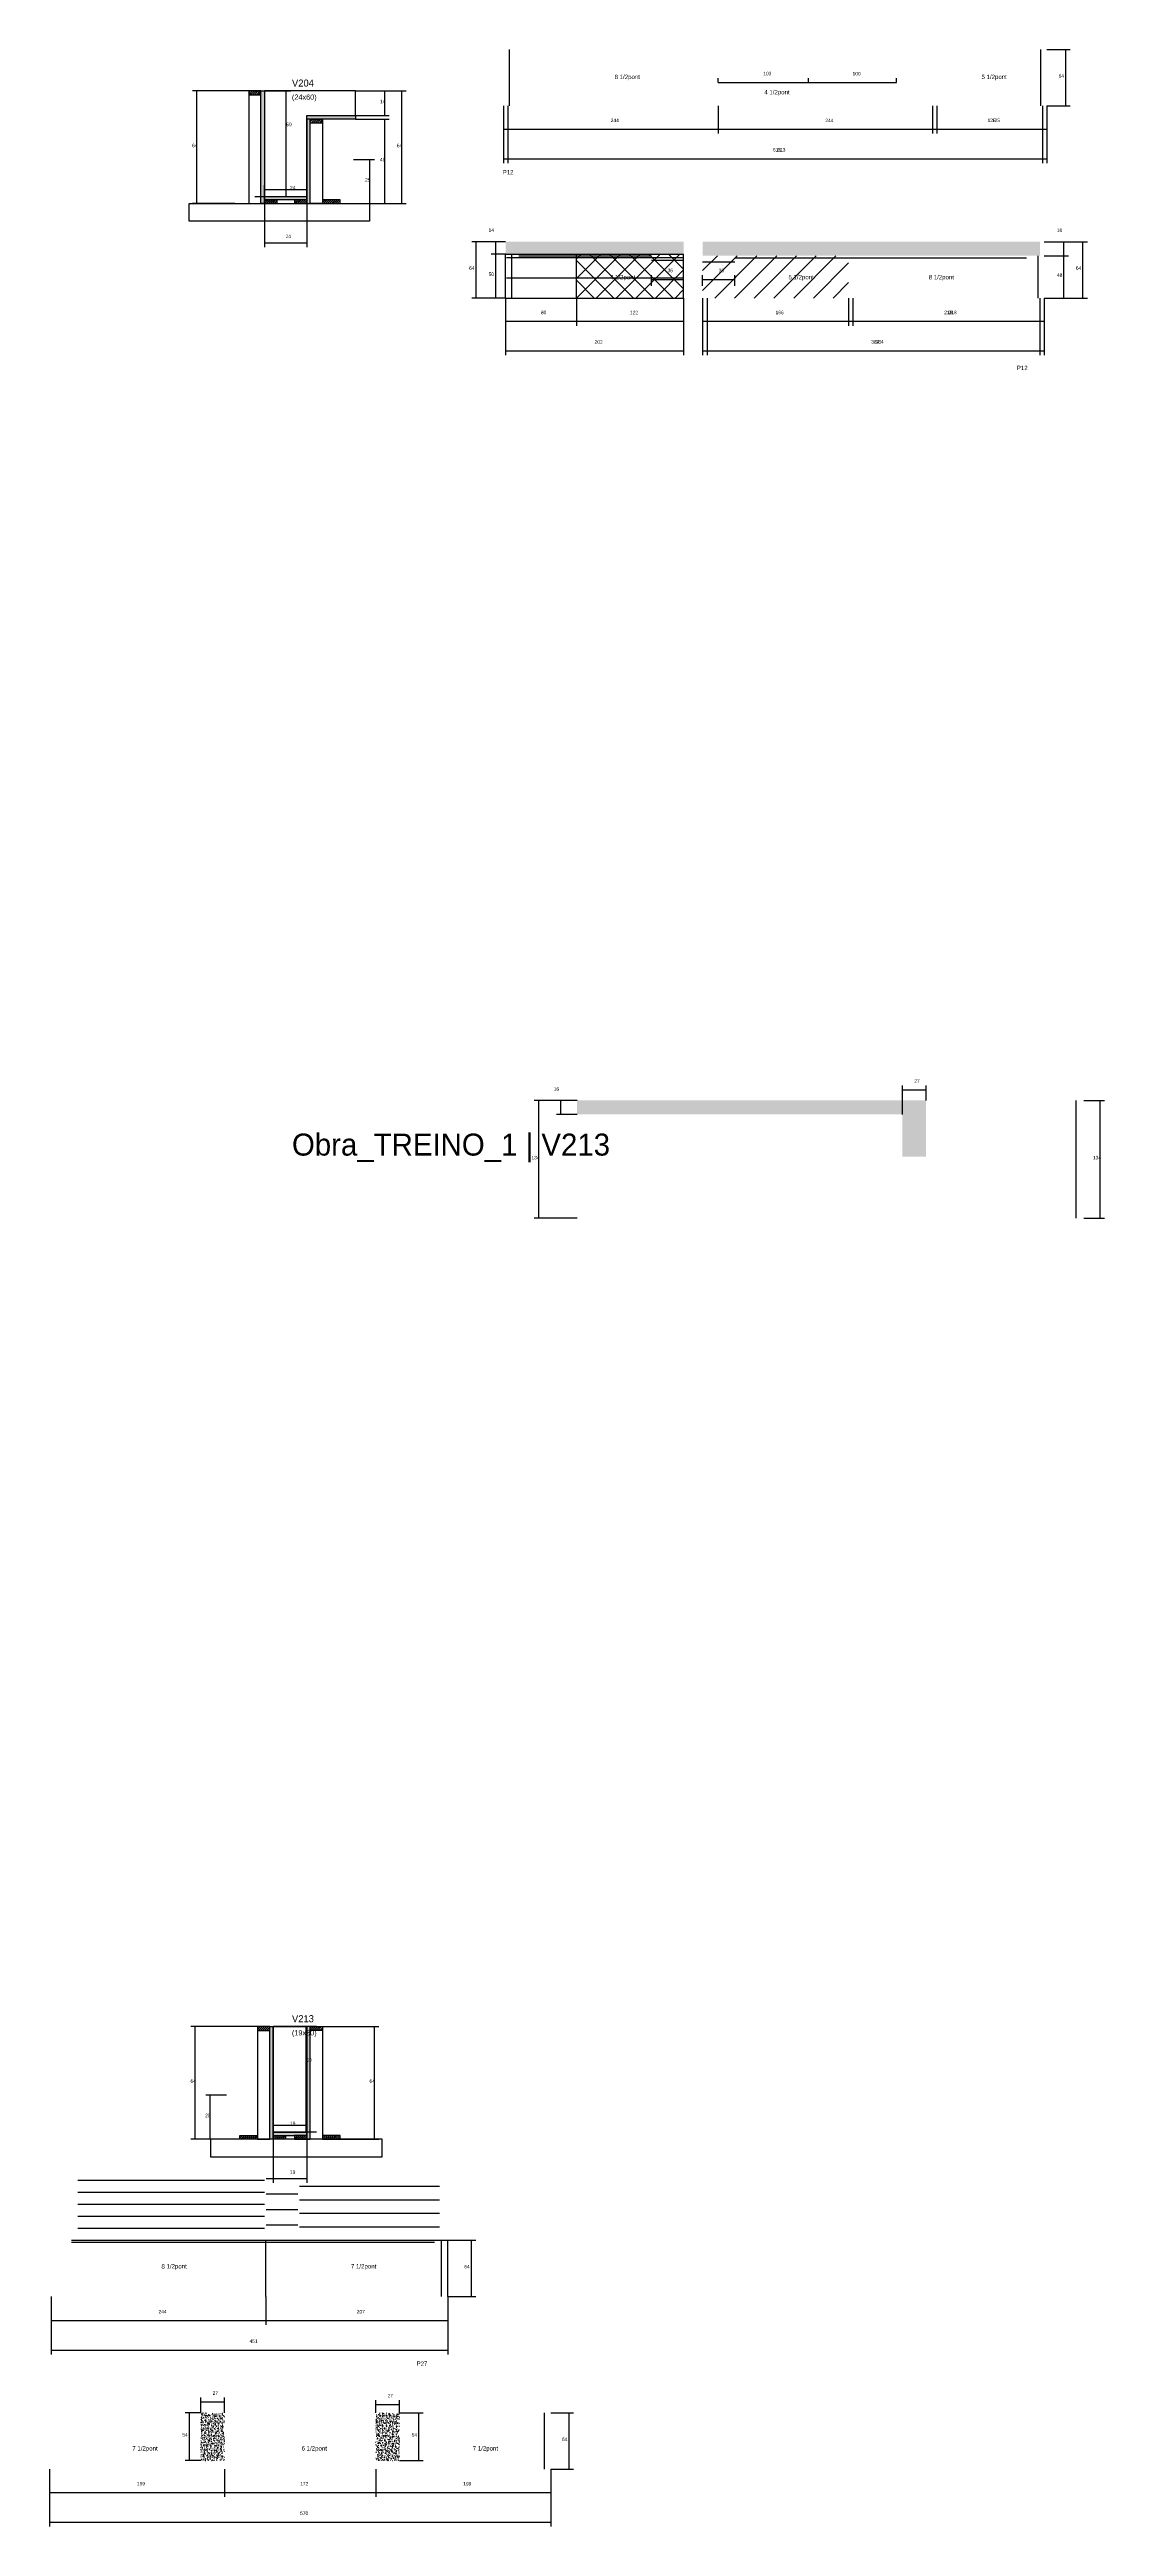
# Model space of a CAD drawing. Header units: metres. Extents: x -2848 to 22762, y -45195 to 1016.
# Drawn here: x 12524 to 13724, y -13768 to -10953 of the extents above; entities that cross this region are included whole.
import ezdxf

# ---------------------------------------------------------------- set-up
doc = ezdxf.new("R2010")
doc.units = ezdxf.units.M
for name, color, linetype in [('CONCRETO', 251, 'Continuous'), ('COTA', 4, 'Continuous'), ('Cota Seção (2x)', 4, 'Continuous'), ('Hachura', 253, 'Continuous'), ('LABEL_ID', 3, 'Continuous'), ('Madeira', 126, 'Continuous'), ('NOMENCLATURA', 7, 'Continuous'), ('Painéis', 200, 'Continuous'), ('REAPROVEITAMENTO', 251, 'Continuous'), ('SARR_2.2x7', 40, 'Continuous'), ('Texto Seção', 7, 'Continuous')]:
    doc.layers.add(name, color=color, linetype=linetype)

msp = doc.modelspace()

# ---------------------------------------------------------------- hatches: boundary and pattern name
at = {"layer": 'COTA'}
h = msp.add_hatch(dxfattribs=at)
h.set_pattern_fill('AR-CONC', scale=0.03)
h.paths.add_polyline_path([(13042.9, -11185.3), (13042.9, -11171.3), (13042.9, -11171.3), (13245.4, -11171.3), (13245.4, -11171.3), (13245.4, -11185.3), (13245.4, -11185.3), (13042.9, -11185.3)])
h = msp.add_hatch(dxfattribs=at)
h.set_pattern_fill('AR-CONC', scale=0.03)
h.paths.add_polyline_path([(13267, -11171.3), (13650.5, -11171.3), (13650.5, -11171.3), (13650.5, -11187.3), (13650.5, -11187.3), (13267, -11187.3), (13267, -11187.3), (13267, -11171.3)])
h = msp.add_hatch(dxfattribs=at)
h.set_pattern_fill('AR-CONC', scale=0.03)
h.paths.add_polyline_path([(13521.2, -12211.3), (13521.2, -12147.3), (13521.2, -12147.3), (13124.2, -12147.3), (13124.2, -12147.3), (13124.2, -12163.3), (13124.2, -12163.3), (13494.2, -12163.3), (13494.2, -12163.3), (13494.2, -12211.3), (13494.2, -12211.3), (13521.2, -12211.3)])
h = msp.add_hatch(dxfattribs=at)
h.set_pattern_fill('AR-CONC', scale=0.03)
h.paths.add_polyline_path([(12723.3, -13639), (12696.3, -13639), (12696.3, -13693), (12723.3, -13693)])
h = msp.add_hatch(dxfattribs=at)
h.set_pattern_fill('AR-CONC', scale=0.03)
h.paths.add_polyline_path([(12922.3, -13641.2), (12922.3, -13639), (12895.3, -13639), (12895.3, -13693), (12922.3, -13693)])
at = {"layer": 'Hachura'}
h = msp.add_hatch(dxfattribs=at)
h.set_pattern_fill('ANSI31', scale=0.5)
h.paths.add_polyline_path([(12764.8, -11004.4), (12764.8, -11000), (12764.8, -11000), (12750.8, -11000), (12750.8, -11000), (12750.8, -11004.4), (12750.8, -11004.4), (12764.8, -11004.4)])
h = msp.add_hatch(color=8, dxfattribs=at)
h.dxf.hatch_style = 1
h.paths.add_polyline_path([(12764.8, -11000), (12768.8, -11000), (12768.8, -11000), (12768.8, -11128), (12768.8, -11128), (12764.8, -11128), (12764.8, -11128), (12764.8, -11000)])
h = msp.add_hatch(color=8, dxfattribs=at)
h.dxf.hatch_style = 1
h.paths.add_polyline_path([(12820.8, -11028), (12816.8, -11028), (12816.8, -11028), (12816.8, -11128), (12816.8, -11128), (12820.8, -11128), (12820.8, -11128), (12820.8, -11028)])
h = msp.add_hatch(color=8, dxfattribs=at)
h.dxf.hatch_style = 1
h.paths.add_polyline_path([(12816.8, -11032), (12816.8, -11028), (12816.8, -11028), (12872.4, -11028), (12872.4, -11028), (12872.4, -11032), (12872.4, -11032), (12816.8, -11032)])
h = msp.add_hatch(dxfattribs=at)
h.set_pattern_fill('ANSI31', scale=0.5)
h.paths.add_polyline_path([(12820.8, -11036.4), (12820.8, -11032), (12820.8, -11032), (12834.8, -11032), (12834.8, -11032), (12834.8, -11036.4), (12834.8, -11036.4), (12820.8, -11036.4)])
h = msp.add_hatch(color=8, dxfattribs=at)
h.dxf.hatch_style = 1
h.paths.add_polyline_path([(12768.8, -11123.6), (12768.8, -11120), (12768.8, -11120), (12816.8, -11120), (12816.8, -11120), (12816.8, -11123.6), (12816.8, -11123.6), (12768.8, -11123.6)])
h = msp.add_hatch(dxfattribs=at)
h.set_pattern_fill('ANSI31', scale=0.5)
h.paths.add_polyline_path([(12768.8, -11128), (12768.8, -11123.6), (12768.8, -11123.6), (12782.8, -11123.6), (12782.8, -11123.6), (12782.8, -11128), (12782.8, -11128), (12768.8, -11128)])
h = msp.add_hatch(dxfattribs=at)
h.set_pattern_fill('ANSI31', scale=0.5)
h.paths.add_polyline_path([(12816.8, -11128), (12816.8, -11123.6), (12816.8, -11123.6), (12802.8, -11123.6), (12802.8, -11123.6), (12802.8, -11128), (12802.8, -11128), (12816.8, -11128)])
h = msp.add_hatch(dxfattribs=at)
h.set_pattern_fill('ANSI31', scale=0.5)
h.paths.add_polyline_path([(12854.8, -11128), (12854.8, -11123.6), (12854.8, -11123.6), (12834.8, -11123.6), (12834.8, -11123.6), (12834.8, -11128), (12834.8, -11128), (12854.8, -11128)])
h = msp.add_hatch(dxfattribs=at)
h.set_pattern_fill('ANSI31', scale=0.5)
h.paths.add_polyline_path([(12774.8, -13204.4), (12774.8, -13200), (12774.8, -13200), (12760.8, -13200), (12760.8, -13200), (12760.8, -13204.4), (12760.8, -13204.4), (12774.8, -13204.4)])
h = msp.add_hatch(color=8, dxfattribs=at)
h.dxf.hatch_style = 1
h.paths.add_polyline_path([(12774.8, -13200), (12778.8, -13200), (12778.8, -13200), (12778.8, -13328), (12778.8, -13328), (12774.8, -13328), (12774.8, -13328), (12774.8, -13200)])
h = msp.add_hatch(color=8, dxfattribs=at)
h.dxf.hatch_style = 1
h.paths.add_polyline_path([(12820.8, -13200), (12816.8, -13200), (12816.8, -13200), (12816.8, -13328), (12816.8, -13328), (12820.8, -13328), (12820.8, -13328), (12820.8, -13200)])
h = msp.add_hatch(dxfattribs=at)
h.set_pattern_fill('ANSI31', scale=0.5)
h.paths.add_polyline_path([(12820.8, -13204.4), (12820.8, -13200), (12820.8, -13200), (12834.8, -13200), (12834.8, -13200), (12834.8, -13204.4), (12834.8, -13204.4), (12820.8, -13204.4)])
h = msp.add_hatch(dxfattribs=at)
h.set_pattern_fill('ANSI31', scale=0.5)
h.paths.add_polyline_path([(12740.8, -13328), (12740.8, -13323.6), (12740.8, -13323.6), (12760.8, -13323.6), (12760.8, -13323.6), (12760.8, -13328), (12760.8, -13328), (12740.8, -13328)])
h = msp.add_hatch(color=8, dxfattribs=at)
h.dxf.hatch_style = 1
h.paths.add_polyline_path([(12816.8, -13323.6), (12816.8, -13320), (12816.8, -13320), (12778.8, -13320), (12778.8, -13320), (12778.8, -13323.6), (12778.8, -13323.6), (12816.8, -13323.6)])
h = msp.add_hatch(dxfattribs=at)
h.set_pattern_fill('ANSI31', scale=0.5)
h.paths.add_polyline_path([(12778.8, -13328), (12778.8, -13323.6), (12778.8, -13323.6), (12792.8, -13323.6), (12792.8, -13323.6), (12792.8, -13328), (12792.8, -13328), (12778.8, -13328)])
h = msp.add_hatch(dxfattribs=at)
h.set_pattern_fill('ANSI31', scale=0.5)
h.paths.add_polyline_path([(12816.8, -13328), (12816.8, -13323.6), (12816.8, -13323.6), (12802.8, -13323.6), (12802.8, -13323.6), (12802.8, -13328), (12802.8, -13328), (12816.8, -13328)])
h = msp.add_hatch(dxfattribs=at)
h.set_pattern_fill('ANSI31', scale=0.5)
h.paths.add_polyline_path([(12854.8, -13328), (12854.8, -13323.6), (12854.8, -13323.6), (12834.8, -13323.6), (12834.8, -13323.6), (12834.8, -13328), (12834.8, -13328), (12854.8, -13328)])
at = {"layer": 'REAPROVEITAMENTO'}
h = msp.add_hatch(dxfattribs=at)
h.set_pattern_fill('ANSI37', scale=5)
h.paths.add_polyline_path([(13123.4, -11185.3), (13123.4, -11235.3), (13123.4, -11235.3), (13245.4, -11235.3), (13245.4, -11235.3), (13245.4, -11185.3), (13245.4, -11185.3), (13123.4, -11185.3)])
h = msp.add_hatch(dxfattribs=at)
h.set_pattern_fill('ANSI31', scale=5)
h.paths.add_polyline_path([(13267, -11187.3), (13267, -11235.3), (13267, -11235.3), (13433, -11235.3), (13433, -11235.3), (13433, -11187.3), (13433, -11187.3), (13267, -11187.3)])

# ---------------------------------------------------------------- linework, layer by layer
at = {"layer": 'CONCRETO'}
for points in [[(12872.4, -11028), (12872.4, -11000), (12768.8, -11000), (12768.8, -11028), (12768.8, -11028), (12768.8, -11120), (12816.8, -11120), (12816.8, -11028)], [(12778.8, -13200), (12778.8, -13200), (12816.8, -13200), (12816.8, -13228), (12816.8, -13228), (12816.8, -13320), (12778.8, -13320), (12778.8, -13200)], [(12778.8, -13320), (12816.8, -13320), (12816.8, -13200), (12778.8, -13200)]]:
    msp.add_lwpolyline(points, close=True, dxfattribs=at)
at = {"layer": 'COTA'}
for p, q in [((12750.8, -11000), (12687, -11000)), ((12692, -11128), (12692, -11000)), ((12872.4, -11000), (12929.8, -11000)), ((12872.4, -11000), (12910.5, -11000)), ((12905.5, -11028), (12905.5, -11000)), ((12924.8, -11128), (12924.8, -11000)), ((12872.4, -11028), (12910.5, -11028)), ((12872.4, -11032), (12910.5, -11032)), ((12905.5, -11128), (12905.5, -11032)), ((13040.5, -11016.9), (13040.5, -11048.5)), ((13040.5, -11016.9), (13040.5, -11082)), ((13045.5, -11016.9), (13045.5, -11082)), ((13284.5, -11016.9), (13284.5, -11048.5)), ((13284.5, -11016.9), (13284.5, -11048.5)), ((13528.5, -11016.9), (13528.5, -11048.5)), ((13528.5, -11016.9), (13528.5, -11048.5)), ((13533.5, -11016.9), (13533.5, -11048.5)), ((13653.5, -11016.9), (13653.5, -11048.5)), ((13653.5, -11016.9), (13653.5, -11082)), ((13658.5, -11016.9), (13658.5, -11048.5)), ((13658.5, -11016.9), (13658.5, -11082)), ((13040.5, -11043.5), (13284.5, -11043.5)), ((13284.5, -11043.5), (13528.5, -11043.5)), ((13528.5, -11043.5), (13653.5, -11043.5)), ((13533.5, -11043.5), (13658.5, -11043.5)), ((12870.1, -11078), (12893.7, -11078)), ((12888.7, -11128), (12888.7, -11078)), ((13040.5, -11077), (13653.5, -11077)), ((13045.5, -11077), (13658.5, -11077)), ((12735.2, -11128), (12687, -11128)), ((12768.8, -11128), (12768.8, -11177.7)), ((12816.8, -11128), (12816.8, -11177.7)), ((12850.4, -11128), (12929.8, -11128)), ((12850.4, -11128), (12910.5, -11128)), ((12870.1, -11128), (12893.7, -11128)), ((12768.8, -11172.7), (12816.8, -11172.7)), ((13655.5, -11171.3), (13704.5, -11171.3)), ((13699.5, -11235.3), (13699.5, -11171.3)), ((13655.5, -11187.3), (13682.9, -11187.3)), ((13677.9, -11235.3), (13677.9, -11187.3)), ((13042.9, -11235.3), (13042.9, -11266.8)), ((13042.9, -11235.3), (13042.9, -11300.4)), ((13123.4, -11235.3), (13123.4, -11266.8)), ((13123.4, -11235.3), (13123.4, -11266.8)), ((13245.4, -11235.3), (13245.4, -11266.8)), ((13245.4, -11235.3), (13245.4, -11300.4)), ((13267, -11235.3), (13267, -11266.8)), ((13267, -11235.3), (13267, -11300.4)), ((13272, -11235.3), (13272, -11300.4)), ((13433, -11235.3), (13433, -11266.8)), ((13433, -11235.3), (13433, -11266.8)), ((13438, -11235.3), (13438, -11266.8)), ((13650.5, -11235.3), (13650.5, -11266.8)), ((13650.5, -11235.3), (13650.5, -11300.4)), ((13655.5, -11235.3), (13655.5, -11266.8)), ((13655.5, -11235.3), (13655.5, -11300.4)), ((13655.5, -11235.3), (13704.5, -11235.3)), ((13655.5, -11235.3), (13682.9, -11235.3)), ((13042.9, -11261.8), (13123.4, -11261.8)), ((13123.4, -11261.8), (13245.4, -11261.8)), ((13267, -11261.8), (13433, -11261.8)), ((13433, -11261.8), (13650.5, -11261.8)), ((13438, -11261.8), (13655.5, -11261.8)), ((13042.9, -11295.4), (13245.4, -11295.4)), ((13267, -11295.4), (13650.5, -11295.4)), ((13272, -11295.4), (13655.5, -11295.4)), ((12760.8, -13200), (12685.1, -13200)), ((12690.1, -13328), (12690.1, -13200)), ((12834.8, -13200), (12898.7, -13200)), ((12893.7, -13328), (12893.7, -13200)), ((12725.5, -13278), (12701.9, -13278)), ((12706.9, -13328), (12706.9, -13278)), ((12745.2, -13328), (12685.1, -13328)), ((12725.5, -13328), (12701.9, -13328)), ((12778.8, -13328), (12778.8, -13377.7)), ((12816.8, -13328), (12816.8, -13377.7)), ((12850.4, -13328), (12898.7, -13328)), ((12778.8, -13372.7), (12816.8, -13372.7)), ((12977.2, -13442.8), (13009.1, -13442.8)), ((13004.1, -13506.8), (13004.1, -13442.8)), ((12526.2, -13506.8), (12526.2, -13539.1)), ((12526.2, -13506.8), (12526.2, -13572.6)), ((12770.2, -13506.8), (12770.2, -13539.1)), ((12770.2, -13506.8), (12770.2, -13539.1)), ((12977.2, -13506.8), (12977.2, -13539.1)), ((12977.2, -13506.8), (12977.2, -13572.6)), ((12977.2, -13506.8), (13009.1, -13506.8)), ((12526.2, -13534.1), (12770.2, -13534.1)), ((12770.2, -13534.1), (12977.2, -13534.1)), ((12526.2, -13567.6), (12977.2, -13567.6)), ((12524.3, -13703), (12524.3, -13734.6)), ((12524.3, -13703), (12524.3, -13768.1)), ((12723.3, -13703), (12723.3, -13734.6)), ((12895.3, -13703), (12895.3, -13734.6)), ((13094.3, -13703), (13094.3, -13734.6)), ((13094.3, -13703), (13094.3, -13768.1)), ((12524.3, -13729.6), (12723.3, -13729.6)), ((12895.3, -13729.6), (13094.3, -13729.6)), ((12524.3, -13763.1), (13094.3, -13763.1))]:
    msp.add_line(p, q, dxfattribs=at)
at = {"layer": 'Cota Seção (2x)'}
for p, q in [((13658.5, -10952.9), (13684.9, -10952.9)), ((13679.9, -11016.9), (13679.9, -10952.9)), ((12757.8, -11000), (12798.6, -11000)), ((12793.6, -11120), (12793.6, -11000)), ((13284.5, -10990.4), (13284.5, -10985.4)), ((13284.5, -10990.4), (13387.5, -10990.4)), ((13387.5, -10990.4), (13387.5, -10985.4)), ((13387.5, -10990.4), (13387.5, -10985.4)), ((13387.5, -10990.4), (13487.5, -10990.4)), ((13487.5, -10990.4), (13487.5, -10985.4)), ((13658.5, -11016.9), (13684.9, -11016.9)), ((12757.8, -11120), (12798.6, -11120)), ((12768.8, -11128), (12768.8, -11107)), ((12768.8, -11112), (12816.8, -11112)), ((12816.8, -11128), (12816.8, -11107)), ((13042.9, -11171.3), (13004.6, -11171.3)), ((13009.6, -11235.3), (13009.6, -11171.3)), ((13042.9, -11171.3), (13026.7, -11171.3)), ((13031.7, -11185.3), (13031.7, -11171.3)), ((13655.5, -11171.3), (13682.9, -11171.3)), ((13677.9, -11187.3), (13677.9, -11171.3)), ((13042.9, -11185.3), (13026.7, -11185.3)), ((13042.9, -11185.3), (13026.7, -11185.3)), ((13031.7, -11235.3), (13031.7, -11185.3)), ((13655.5, -11187.3), (13682.9, -11187.3)), ((13208.9, -11221.3), (13208.9, -11209.3)), ((13208.9, -11214.3), (13245.4, -11214.3)), ((13245.4, -11221.3), (13245.4, -11209.3)), ((13267, -11221.3), (13267, -11209.3)), ((13267, -11214.3), (13303.5, -11214.3)), ((13303.5, -11221.3), (13303.5, -11209.3)), ((13042.9, -11235.3), (13004.6, -11235.3)), ((13042.9, -11235.3), (13026.7, -11235.3)), ((13494.2, -12163.3), (13494.2, -12130.3)), ((13521.2, -12147.3), (13521.2, -12130.3)), ((13124.2, -12147.3), (13075.6, -12147.3)), ((13080.6, -12281.3), (13080.6, -12147.3)), ((13124.2, -12147.3), (13100.8, -12147.3)), ((13105.8, -12163.3), (13105.8, -12147.3)), ((13494.2, -12135.3), (13521.2, -12135.3)), ((13700.7, -12147.3), (13724, -12147.3)), ((13719, -12281.3), (13719, -12147.3)), ((13124.2, -12163.3), (13100.8, -12163.3)), ((13124.2, -12281.3), (13075.6, -12281.3)), ((13700.7, -12281.3), (13724, -12281.3)), ((12827.8, -13200), (12811.3, -13200)), ((12816.3, -13320), (12816.3, -13200)), ((12778.8, -13328), (12778.8, -13307)), ((12778.8, -13312), (12816.8, -13312)), ((12816.8, -13328), (12816.8, -13307)), ((12827.8, -13320), (12811.3, -13320)), ((12696.3, -13639), (12696.3, -13621.6)), ((12723.3, -13639), (12723.3, -13621.6)), ((12895.3, -13639), (12895.3, -13624.5)), ((12922.3, -13639), (12922.3, -13624.5)), ((12696.3, -13639), (12678.4, -13639)), ((12683.4, -13693), (12683.4, -13639)), ((12696.3, -13626.6), (12723.3, -13626.6)), ((12895.3, -13629.5), (12922.3, -13629.5)), ((12922.3, -13639), (12949.1, -13639)), ((12944.1, -13693), (12944.1, -13639)), ((13094.3, -13639), (13120.2, -13639)), ((13115.2, -13703), (13115.2, -13639)), ((12696.3, -13693), (12678.4, -13693)), ((12723.3, -13703), (12723.3, -13734.6)), ((12895.3, -13703), (12895.3, -13734.6)), ((12922.3, -13693), (12949.1, -13693)), ((13094.3, -13703), (13120.2, -13703)), ((12723.3, -13729.6), (12895.3, -13729.6))]:
    msp.add_line(p, q, dxfattribs=at)
at = {"layer": 'Madeira'}
for points in [[(12764.8, -11004.4), (12764.8, -11000), (12750.8, -11000), (12750.8, -11004.4)], [(12764.8, -11000), (12750.8, -11000), (12750.8, -11128), (12764.8, -11128)], [(12820.8, -11036.4), (12820.8, -11032), (12834.8, -11032), (12834.8, -11036.4)], [(12820.8, -11032), (12834.8, -11032), (12834.8, -11128), (12820.8, -11128)], [(12888.3, -11148), (12683.1, -11148), (12683.1, -11128), (12888.3, -11128)], [(12768.8, -11128), (12768.8, -11123.6), (12782.8, -11123.6), (12782.8, -11128)], [(12816.8, -11128), (12816.8, -11123.6), (12802.8, -11123.6), (12802.8, -11128)], [(12854.8, -11128), (12854.8, -11123.6), (12834.8, -11123.6), (12834.8, -11128)], [(12774.8, -13204.4), (12774.8, -13200), (12760.8, -13200), (12760.8, -13204.4)], [(12774.8, -13200), (12760.8, -13200), (12760.8, -13328), (12774.8, -13328)], [(12820.8, -13204.4), (12820.8, -13200), (12834.8, -13200), (12834.8, -13204.4)], [(12820.8, -13200), (12834.8, -13200), (12834.8, -13328), (12820.8, -13328)], [(12707.3, -13348), (12902.5, -13348), (12902.5, -13328), (12707.3, -13328)], [(12740.8, -13328), (12740.8, -13323.6), (12760.8, -13323.6), (12760.8, -13328)], [(12778.8, -13328), (12778.8, -13323.6), (12792.8, -13323.6), (12792.8, -13328)], [(12816.8, -13328), (12816.8, -13323.6), (12802.8, -13323.6), (12802.8, -13328)], [(12854.8, -13328), (12854.8, -13323.6), (12834.8, -13323.6), (12834.8, -13328)]]:
    msp.add_lwpolyline(points, close=True, dxfattribs=at)
at = {"layer": 'Painéis'}
for p, q in [((12816.8, -11028), (12872.4, -11028)), ((12768.8, -11120), (12816.8, -11120)), ((13042.9, -11185.3), (13245.4, -11185.3)), ((13042.9, -11235.3), (13042.9, -11185.3)), ((13123.4, -11235.3), (13123.4, -11185.3)), ((13245.4, -11235.3), (13245.4, -11185.3)), ((13042.9, -11235.3), (13245.4, -11235.3)), ((12778.8, -13328), (12778.8, -13200)), ((12816.8, -13328), (12816.8, -13200)), ((12778.8, -13320), (12816.8, -13320)), ((12778.8, -13323.6), (12778.8, -13320)), ((12816.8, -13323.6), (12816.8, -13320)), ((12549.2, -13442.8), (12977.2, -13442.8)), ((12770.2, -13506.8), (12770.2, -13442.8)), ((12977.2, -13506.8), (12977.2, -13442.8))]:
    msp.add_line(p, q, dxfattribs=at)
for points in [[(12764.8, -11000), (12768.8, -11000), (12768.8, -11128), (12764.8, -11128)], [(12816.8, -11032), (12816.8, -11028), (12872.4, -11028), (12872.4, -11032)], [(12820.8, -11032), (12816.8, -11032), (12816.8, -11128), (12820.8, -11128)], [(12768.8, -11123.6), (12768.8, -11120), (12816.8, -11120), (12816.8, -11123.6)], [(12774.8, -13200), (12778.8, -13200), (12778.8, -13328), (12774.8, -13328)], [(12820.8, -13200), (12816.8, -13200), (12816.8, -13328), (12820.8, -13328)], [(12816.8, -13323.6), (12816.8, -13320), (12778.8, -13320), (12778.8, -13323.6)]]:
    msp.add_lwpolyline(points, close=True, dxfattribs=at)
at = {"layer": 'SARR_2.2x7'}
for p, q in [((13047.5, -11016.9), (13047.5, -10952.9)), ((13651.5, -11016.9), (13651.5, -10952.9)), ((13043.9, -11189.23), (13122.4, -11189.23)), ((13049.9, -11235.3), (13049.9, -11185.3)), ((13057.9, -11187.5), (13123.4, -11187.5)), ((13123.4, -11187.5), (13208.9, -11187.5)), ((13124.4, -11189.23), (13244.4, -11189.23)), ((13208.9, -11192.3), (13245.4, -11192.3)), ((13267, -11194.3), (13303.5, -11194.3)), ((13303.5, -11189.5), (13433, -11189.5)), ((13433, -11189.5), (13635.5, -11189.5)), ((13648.5, -11235.3), (13648.5, -11187.3)), ((13043.9, -11212.27), (13122.4, -11212.27)), ((13124.4, -11212.27), (13244.4, -11212.27)), ((13691.7, -12281.3), (13691.7, -12147.3)), ((12556.6, -13374.58), (12768.7, -13374.58)), ((12556.6, -13388.22), (12768.7, -13388.22)), ((12770.7, -13372.63), (12806.7, -13372.63)), ((12770.7, -13390.17), (12806.7, -13390.17)), ((12808.7, -13381.4), (12967.7, -13381.4)), ((12808.7, -13396.75), (12967.7, -13396.75)), ((12556.6, -13401.87), (12768.7, -13401.87)), ((12556.6, -13415.51), (12768.7, -13415.51)), ((12770.7, -13407.71), (12806.7, -13407.71)), ((12770.7, -13425.26), (12806.7, -13425.26)), ((12808.7, -13412.1), (12967.7, -13412.1)), ((12808.7, -13427.45), (12967.7, -13427.45)), ((12549.2, -13445), (12770.2, -13445)), ((12556.6, -13429.16), (12768.7, -13429.16)), ((12770.2, -13445), (12962.2, -13445)), ((12970.2, -13506.8), (12970.2, -13442.8)), ((13087.3, -13703), (13087.3, -13639))]:
    msp.add_line(p, q, dxfattribs=at)

# ---------------------------------------------------------------- texts
at = {"layer": 'COTA'}
for s, p in [('14', (12900, -11014)), ('244', (13162.5, -11035.4)), ('244', (13406.5, -11035.4)), ('125', (13591, -11035.4)), ('125', (13596, -11035.4)), ('64', (12686.5, -11064)), ('64', (12919.3, -11064)), ('48', (12900, -11080)), ('613', (13347, -11068.8)), ('613', (13352, -11068.8)), ('25', (12883.2, -11103)), ('24', (12792.8, -11167.2)), ('64', (13691.4, -11203.3)), ('48', (13669.8, -11211.3)), ('80', (13083.1, -11253.7)), ('122', (13184.4, -11253.8)), ('166', (13350, -11253.7)), ('218', (13541.7, -11253.7)), ('218', (13546.7, -11253.7)), ('202', (13144.1, -11287.3)), ('384', (13458.7, -11287.1)), ('384', (13463.7, -11287.1)), ('64', (12684.6, -13264)), ('64', (12888.2, -13264)), ('25', (12701.4, -13303)), ('19', (12797.8, -13367.2)), ('64', (12996, -13474.8)), ('244', (12648.2, -13526)), ('207', (12873.7, -13526)), ('451', (12751.7, -13559.5)), ('199', (12623.8, -13721.5)), ('199', (12994.8, -13721.5)), ('570', (12809.3, -13755))]:
    msp.add_text(s, height=4, dxfattribs=at).set_placement(p)
at = {"layer": 'Cota Seção (2x)'}
for s, p in [('103', (13336, -10982.2)), ('100', (13437.5, -10982.3)), ('64', (13671.8, -10984.9)), ('60', (12793.6, -11040)), ('24', (12797.8, -11112)), ('14', (13023.6, -11160.2)), ('16', (13669.8, -11160.3)), ('64', (13001.5, -11203.3)), ('36', (13227.1, -11206)), ('36', (13285.2, -11206)), ('50', (13023.6, -11210.3)), ('16', (13097.7, -12136.3)), ('27', (13507.7, -12127.3)), ('134', (13072.4, -12214.3)), ('134', (13710.8, -12214.3)), ('60', (12816.3, -13240)), ('19', (12797.8, -13312)), ('27', (12709.8, -13618.5)), ('27', (12908.8, -13621.4)), ('54', (12675.3, -13666)), ('54', (12936, -13666)), ('64', (13107.1, -13671)), ('172', (12809.3, -13721.5))]:
    msp.add_text(s, height=4, dxfattribs=at).set_placement(p)
at = {"layer": 'LABEL_ID'}
msp.add_text('Obra_TREINO_1 | V213', height=25, dxfattribs=at).set_placement((12800, -12210))
at = {"layer": 'NOMENCLATURA'}
for s, p in [('8 1/2pont', (13166.9, -10986.5)), ('4 1/2pont', (13337.2, -11003.8)), ('5 1/2pont', (13584.1, -10986.5)), ('P12', (13039.7, -11094.9)), ('4 1/2pont', (13161.6, -11214.1)), ('5 1/2pont', (13364.6, -11214.1)), ('8 1/2pont', (13524.1, -11214.1)), ('P12', (13624.3, -11317.3)), ('8 1/2pont', (12651.6, -13474.9)), ('7 1/2pont', (12867.1, -13474.9)), ('P27', (12941.7, -13585.5)), ('7 1/2pont', (12618.5, -13681.8)), ('6 1/2pont', (12811, -13681.8)), ('7 1/2pont', (13005.6, -13681.8))]:
    msp.add_text(s, height=5, dxfattribs=at).set_placement(p)
at = {"layer": 'Texto Seção'}
for s, height, p in [('V204', 8, (12800, -10995)), ('(24x60)', 6, (12800, -11010)), ('V213', 8, (12800, -13195)), ('(19x60)', 6, (12800, -13210))]:
    msp.add_text(s, height=height, dxfattribs=at).set_placement(p)

doc.saveas('drawing.dxf')
